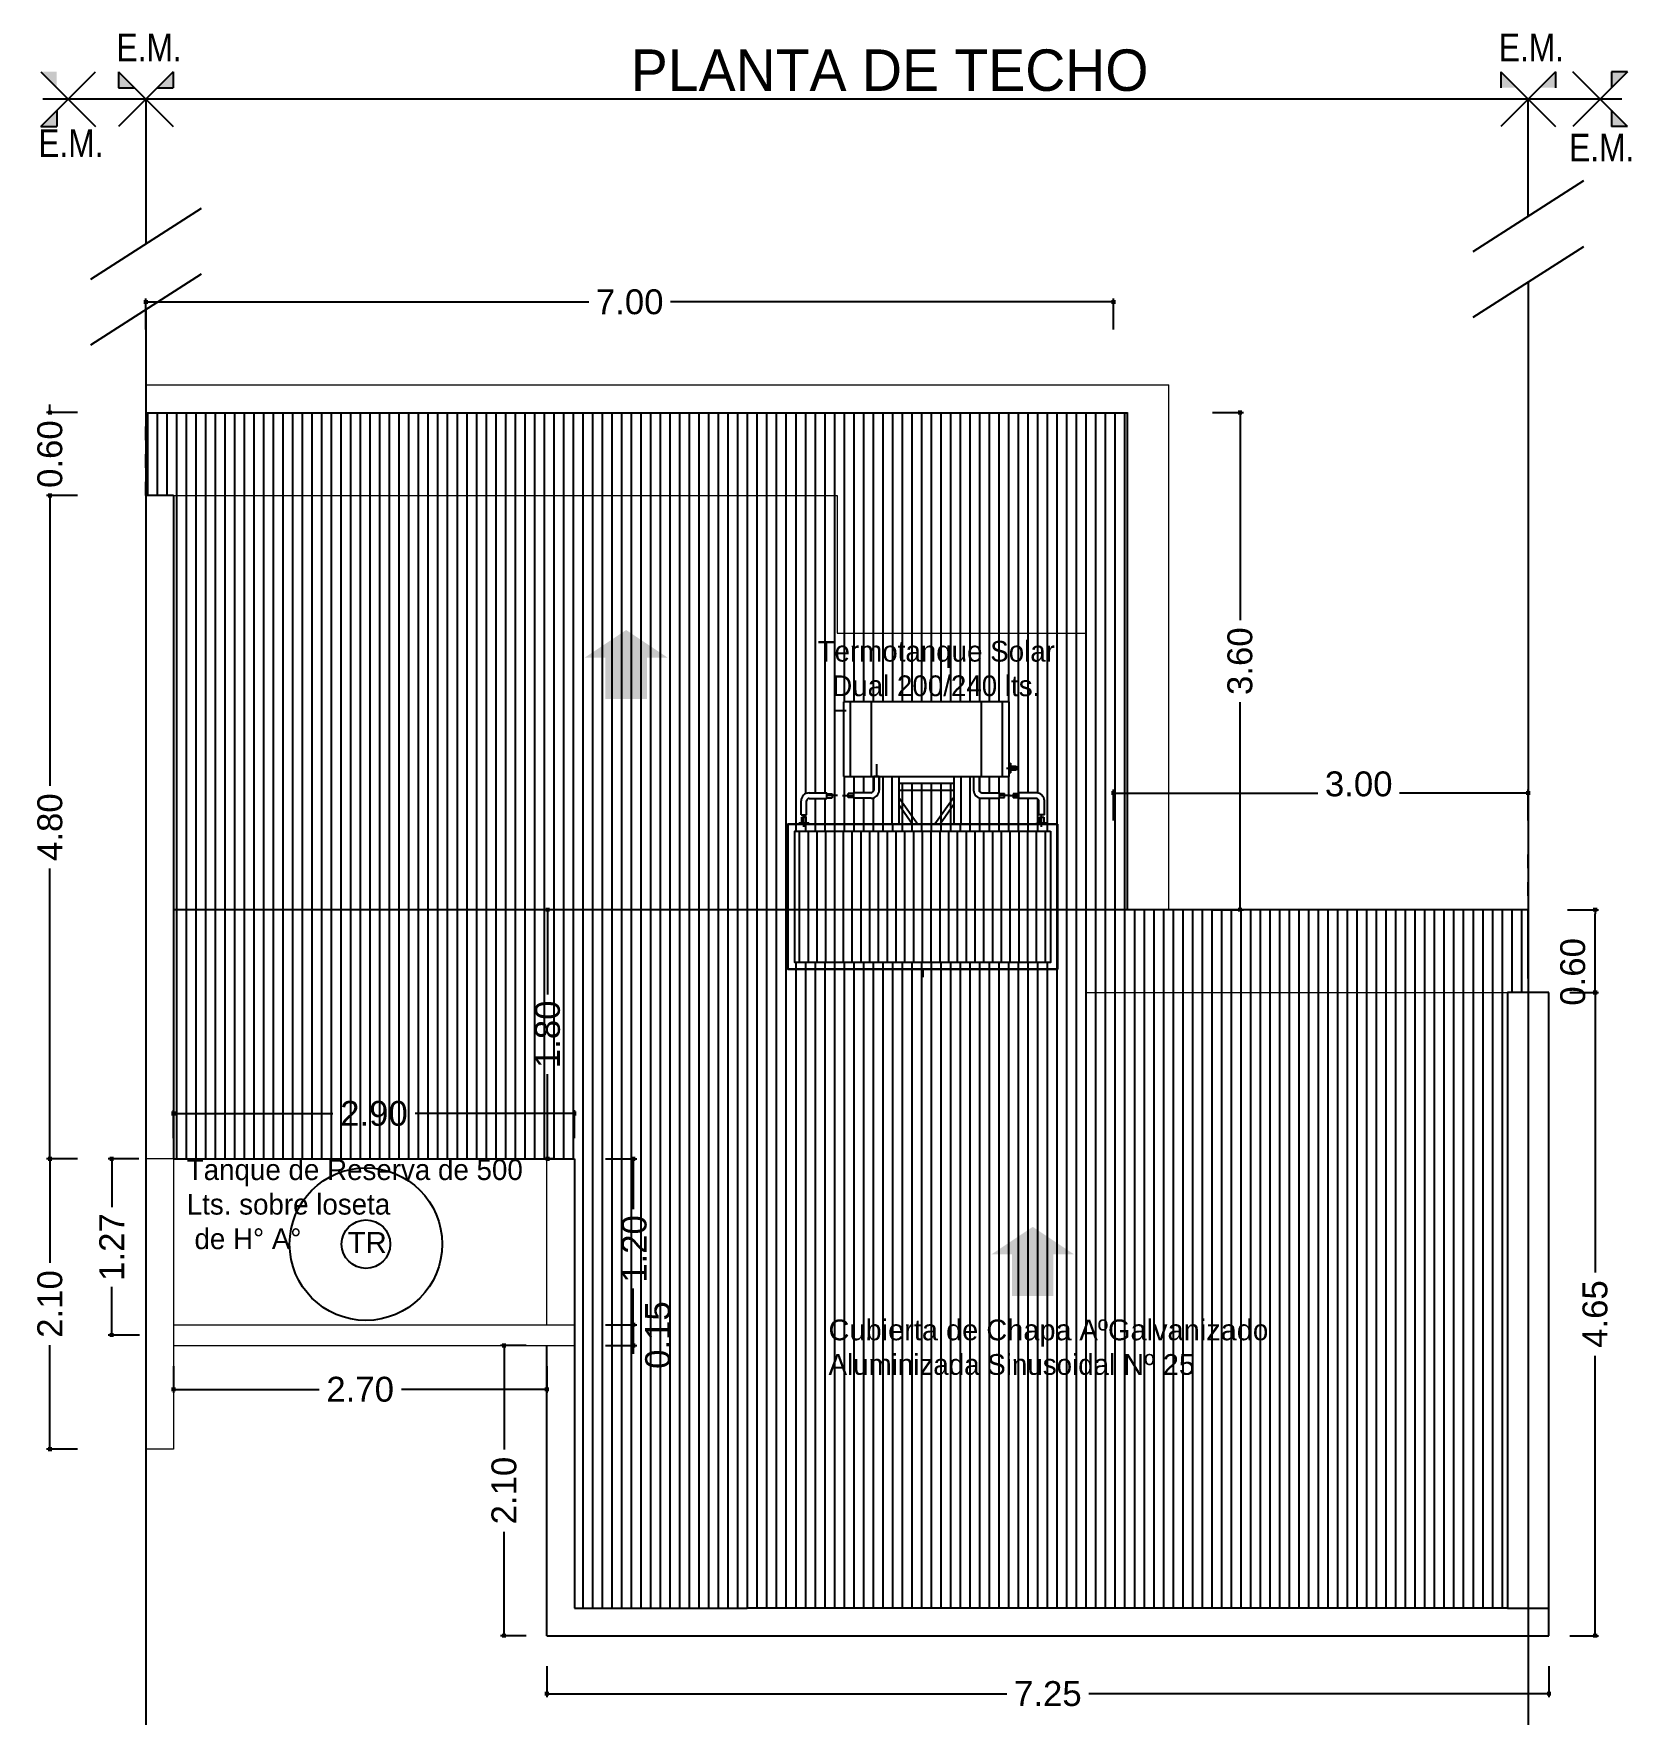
# Model space of a CAD drawing. Header units: millimetres. Extents: x 157 to 449, y 13 to 189.
# Drawn here: x 437.78 to 449.34, y 143.99 to 156.15 of the extents above; entities that cross this region are included whole.
import ezdxf

# ---------------------------------------------------------------- set-up
doc = ezdxf.new("R2010")
doc.units = ezdxf.units.MM
doc.header["$LTSCALE"] = 0.1
doc.header["$MEASUREMENT"] = 0
doc.header["$PDMODE"] = 3
doc.header["$PDSIZE"] = 0.1
for name, pattern in [('ACAD_ISO02W100', [15, 12, -3]), ('ACAD_ISO04W100', [30, 24, -3, 0, -3]), ('HIDDEN', [0.375, 0.25, -0.125])]:
    doc.linetypes.add(name, pattern=pattern)
doc.layers.get('DEFPOINTS').update_dxf_attribs({"color": 1})
for name, color, linetype in [('00-PROYECCION', 2, 'HIDDEN'), ('01', 1, 'Continuous'), ('11.Ejes', 1, 'ACAD_ISO04W100'), ('ACCESORIO', 1, 'Continuous'), ('Cotas', 1, 'Continuous'), ('Cubierta', 7, 'Continuous'), ('MURO', 3, 'Continuous'), ('Muros', 7, 'Continuous'), ('POLILINEA SUP', 150, 'Continuous'), ('Textos', 2, 'Continuous')]:
    doc.layers.add(name, color=color, linetype=linetype)
doc.layers.add('17.Sombras', color=8, linetype='Continuous', lineweight=5)
doc.layers.add('MURO ALTO', color=6, linetype='Continuous', lineweight=20)
doc.styles.add('ARIAL', font='arial.ttf', dxfattribs={"height": 0.18})
doc.styles.add('Diego', font='arial.ttf')
doc.dimstyles.new('MARQ 100', dxfattribs={"dimscale": 0.1, "dimtxt": 1.75, "dimasz": 0.3, "dimexe": 0.25, "dimexo": 1.5, "dimtad": 0, "dimzin": 1, "dimdsep": 46, "dimtxsty": 'ARIAL', "dimblk": 'BOXFILLED', "dimcen": 2.5, "dimclrd": 8, "dimclre": 8, "dimclrt": 4, "dimazin": 0, "dimtfac": 1, "dimtmove": 2, "dimatfit": 3, "dimldrblk": 'DOTSMALL', "dimfxl": 2, "dimfxlon": 1, "dimlwd": -1, "dimarcsym": 0})
pattern_1 = [(90, (-3642.816004, -1570.394676), (-0.07, 4e-18), [])]

# ---------------------------------------------------------------- blocks, each defined once
blk = doc.blocks.new('_BoxFilled')
at = {"color": 0, "linetype": 'ByBlock', "lineweight": -2}
blk.add_line((-0.5, 0), (-1, 0), dxfattribs=at)
at = {"color": 0, "linetype": 'ByBlock'}
blk.add_solid([(-0.5, 0.5), (0.5, 0.5), (-0.5, -0.5), (0.5, -0.5)], dxfattribs=at)
blk = doc.blocks.new('*D365')
at = {"layer": 'Cotas', "color": 8, "lineweight": -2, "transparency": 16777216}
for p, q in [((438.791, 148.162), (438.791, 148.365)), ((441.691, 148.162), (441.691, 148.365))]:
    blk.add_line(p, q, dxfattribs=at)
at = {"layer": 'Cotas', "color": 8, "transparency": 16777216}
for p, q in [((438.821, 148.34), (439.944, 148.34)), ((441.661, 148.34), (440.539, 148.34))]:
    blk.add_line(p, q, dxfattribs=at)
at = {"layer": 'DEFPOINTS', "color": 0, "transparency": 16777216}
for p in [(441.691, 148.34), (438.791, 148.012), (441.691, 148.012)]:
    blk.add_point(p, dxfattribs=at)
at = {"layer": 'Cotas', "color": 8, "transparency": 16777216, "xscale": 0.03, "yscale": 0.03, "zscale": 0.03, "rotation": 180}
blk.add_blockref('_BoxFilled', (438.791, 148.34), dxfattribs=at)
at = {"layer": 'Cotas', "color": 8, "transparency": 16777216, "xscale": 0.03, "yscale": 0.03, "zscale": 0.03}
blk.add_blockref('_BoxFilled', (441.691, 148.34), dxfattribs=at)
at = {"layer": 'Cotas', "color": 4, "transparency": 16777216, "insert": (440.241, 148.34), "char_height": 0.18, "attachment_point": 5, "style": 'ARIAL'}
blk.add_mtext('2.90', dxfattribs=at)
blk = doc.blocks.new('_DotSmall')
at = {"color": 0, "linetype": 'ByBlock', "const_width": 0.5}
blk.add_lwpolyline([(-0.0625, 0, 1), (0.0625, 0, 1)], format="xyb", close=True, dxfattribs=at)
blk = doc.blocks.new('*D366')
at = {"layer": 'Cotas', "color": 8, "lineweight": -2, "transparency": 16777216}
for p, q in [((438.097, 148.012), (437.872, 148.012)), ((438.097, 145.912), (437.872, 145.912))]:
    blk.add_line(p, q, dxfattribs=at)
at = {"layer": 'Cotas', "color": 8, "transparency": 16777216}
for p, q in [((437.897, 147.982), (437.897, 147.259)), ((437.897, 145.942), (437.897, 146.664))]:
    blk.add_line(p, q, dxfattribs=at)
at = {"layer": 'DEFPOINTS', "color": 0, "transparency": 16777216}
for p in [(438.791, 148.012), (437.897, 145.912), (438.591, 145.912)]:
    blk.add_point(p, dxfattribs=at)
at = {"layer": 'Cotas', "color": 8, "transparency": 16777216, "xscale": 0.03, "yscale": 0.03, "zscale": 0.03}
for p, rotation in [((437.897, 148.012), 90), ((437.897, 145.912), 270)]:
    blk.add_blockref('_BoxFilled', p, dxfattribs=dict(at, rotation=rotation))
at = {"layer": 'Cotas', "color": 4, "transparency": 16777216, "insert": (437.897, 146.962), "char_height": 0.18, "attachment_point": 5, "rotation": 90, "style": 'ARIAL'}
blk.add_mtext('2.10', dxfattribs=at)
blk = doc.blocks.new('*D367')
at = {"layer": 'Cotas', "color": 8, "lineweight": -2, "transparency": 16777216}
for p, q in [((441.491, 144.342), (441.491, 144.117)), ((448.741, 144.342), (448.741, 144.117))]:
    blk.add_line(p, q, dxfattribs=at)
at = {"layer": 'Cotas', "color": 8, "transparency": 16777216}
for p, q in [((441.521, 144.142), (444.82, 144.142)), ((448.711, 144.142), (445.412, 144.142))]:
    blk.add_line(p, q, dxfattribs=at)
at = {"layer": 'DEFPOINTS', "color": 0, "transparency": 16777216}
for p in [(441.491, 144.562), (448.741, 144.562), (448.741, 144.142)]:
    blk.add_point(p, dxfattribs=at)
at = {"layer": 'Cotas', "color": 8, "transparency": 16777216, "xscale": 0.03, "yscale": 0.03, "zscale": 0.03, "rotation": 180}
blk.add_blockref('_BoxFilled', (441.491, 144.142), dxfattribs=at)
at = {"layer": 'Cotas', "color": 8, "transparency": 16777216, "xscale": 0.03, "yscale": 0.03, "zscale": 0.03}
blk.add_blockref('_BoxFilled', (448.741, 144.142), dxfattribs=at)
at = {"layer": 'Cotas', "color": 4, "transparency": 16777216, "insert": (445.116, 144.142), "char_height": 0.18, "attachment_point": 5, "style": 'ARIAL'}
blk.add_mtext('7.25', dxfattribs=at)
blk = doc.blocks.new('*D368')
at = {"layer": 'Cotas', "color": 8, "lineweight": -2, "transparency": 16777216}
for p, q in [((448.891, 149.216), (449.1, 149.216)), ((448.891, 144.562), (449.1, 144.562))]:
    blk.add_line(p, q, dxfattribs=at)
at = {"layer": 'Cotas', "color": 8, "transparency": 16777216}
for p, q in [((449.075, 149.186), (449.075, 147.19)), ((449.075, 144.592), (449.075, 146.588))]:
    blk.add_line(p, q, dxfattribs=at)
at = {"layer": 'DEFPOINTS', "color": 0, "transparency": 16777216}
for p in [(448.741, 149.216), (449.075, 149.216), (448.741, 144.562)]:
    blk.add_point(p, dxfattribs=at)
at = {"layer": 'Cotas', "color": 8, "transparency": 16777216, "xscale": 0.03, "yscale": 0.03, "zscale": 0.03}
for p, rotation in [((449.075, 149.216), 90), ((449.075, 144.562), 270)]:
    blk.add_blockref('_BoxFilled', p, dxfattribs=dict(at, rotation=rotation))
at = {"layer": 'Cotas', "color": 4, "transparency": 16777216, "insert": (449.075, 146.889), "char_height": 0.18, "attachment_point": 5, "rotation": 90, "style": 'ARIAL'}
blk.add_mtext('4.65', dxfattribs=at)
blk = doc.blocks.new('*D369')
at = {"layer": 'Cotas', "color": 8, "lineweight": -2, "transparency": 16777216}
for p, q in [((448.875, 149.815), (449.1, 149.815)), ((448.891, 149.216), (449.1, 149.216))]:
    blk.add_line(p, q, dxfattribs=at)
at = {"layer": 'Cotas', "color": 8, "transparency": 16777216}
blk.add_line((449.075, 149.246), (449.075, 149.785), dxfattribs=at)
at = {"layer": 'DEFPOINTS', "color": 0, "transparency": 16777216}
for p in [(448.591, 149.815), (449.075, 149.815), (448.741, 149.216)]:
    blk.add_point(p, dxfattribs=at)
at = {"layer": 'Cotas', "color": 8, "transparency": 16777216, "xscale": 0.03, "yscale": 0.03, "zscale": 0.03}
for p, rotation in [((449.075, 149.815), 90), ((449.075, 149.216), 270)]:
    blk.add_blockref('_BoxFilled', p, dxfattribs=dict(at, rotation=rotation))
at = {"layer": 'Cotas', "color": 4, "transparency": 16777216, "insert": (448.914, 149.365), "char_height": 0.18, "attachment_point": 5, "rotation": 90, "style": 'ARIAL'}
blk.add_mtext('0.60', dxfattribs=at)
blk = doc.blocks.new('*D370')
at = {"layer": 'Cotas', "color": 8, "lineweight": -2, "transparency": 16777216}
for p, q in [((438.097, 152.812), (437.872, 152.812)), ((438.097, 148.012), (437.872, 148.012))]:
    blk.add_line(p, q, dxfattribs=at)
at = {"layer": 'Cotas', "color": 8, "transparency": 16777216}
for p, q in [((437.897, 152.782), (437.897, 150.711)), ((437.897, 148.042), (437.897, 150.112))]:
    blk.add_line(p, q, dxfattribs=at)
at = {"layer": 'DEFPOINTS', "color": 0, "transparency": 16777216}
for p in [(438.591, 152.812), (437.897, 148.012), (438.791, 148.012)]:
    blk.add_point(p, dxfattribs=at)
at = {"layer": 'Cotas', "color": 8, "transparency": 16777216, "xscale": 0.03, "yscale": 0.03, "zscale": 0.03}
for p, rotation in [((437.897, 152.812), 90), ((437.897, 148.012), 270)]:
    blk.add_blockref('_BoxFilled', p, dxfattribs=dict(at, rotation=rotation))
at = {"layer": 'Cotas', "color": 4, "transparency": 16777216, "insert": (437.897, 150.412), "char_height": 0.18, "attachment_point": 5, "rotation": 90, "style": 'ARIAL'}
blk.add_mtext('4.80', dxfattribs=at)
blk = doc.blocks.new('*D371')
at = {"layer": 'Cotas', "color": 8, "transparency": 16777216}
for p, q in [((437.897, 153.441), (437.897, 153.471)), ((437.897, 153.411), (437.897, 153.407)), ((437.897, 152.812), (437.897, 152.815)), ((437.897, 152.782), (437.897, 152.752))]:
    blk.add_line(p, q, dxfattribs=at)
at = {"layer": 'Cotas', "color": 8, "lineweight": -2, "transparency": 16777216}
for p, q in [((438.097, 153.411), (437.872, 153.411)), ((438.097, 152.812), (437.872, 152.812))]:
    blk.add_line(p, q, dxfattribs=at)
at = {"layer": 'DEFPOINTS', "color": 0, "transparency": 16777216}
for p in [(437.897, 153.411), (438.591, 153.411), (438.591, 152.812)]:
    blk.add_point(p, dxfattribs=at)
at = {"layer": 'Cotas', "color": 8, "transparency": 16777216, "xscale": 0.03, "yscale": 0.03, "zscale": 0.03}
for p, rotation in [((437.897, 153.411), 270), ((437.897, 152.812), 90)]:
    blk.add_blockref('_BoxFilled', p, dxfattribs=dict(at, rotation=rotation))
at = {"layer": 'Cotas', "color": 4, "transparency": 16777216, "insert": (437.897, 153.111), "char_height": 0.18, "attachment_point": 5, "rotation": 90, "style": 'ARIAL'}
blk.add_mtext('0.60', dxfattribs=at)
blk = doc.blocks.new('*D372')
at = {"layer": 'Cotas', "color": 8, "lineweight": -2, "transparency": 16777216}
for p, q in [((438.591, 154.012), (438.591, 154.237)), ((445.591, 154.012), (445.591, 154.237))]:
    blk.add_line(p, q, dxfattribs=at)
at = {"layer": 'Cotas', "color": 8, "transparency": 16777216}
for p, q in [((438.621, 154.212), (441.796, 154.212)), ((445.561, 154.212), (442.386, 154.212))]:
    blk.add_line(p, q, dxfattribs=at)
at = {"layer": 'DEFPOINTS', "color": 0, "transparency": 16777216}
for p in [(445.591, 154.212), (438.591, 153.411), (445.591, 153.412)]:
    blk.add_point(p, dxfattribs=at)
at = {"layer": 'Cotas', "color": 8, "transparency": 16777216, "xscale": 0.03, "yscale": 0.03, "zscale": 0.03, "rotation": 180}
blk.add_blockref('_BoxFilled', (438.591, 154.212), dxfattribs=at)
at = {"layer": 'Cotas', "color": 8, "transparency": 16777216, "xscale": 0.03, "yscale": 0.03, "zscale": 0.03}
blk.add_blockref('_BoxFilled', (445.591, 154.212), dxfattribs=at)
at = {"layer": 'Cotas', "color": 4, "transparency": 16777216, "insert": (442.091, 154.212), "char_height": 0.18, "attachment_point": 5, "style": 'ARIAL'}
blk.add_mtext('7.00', dxfattribs=at)
blk = doc.blocks.new('*D373')
at = {"layer": 'Cotas', "color": 8, "lineweight": -2, "transparency": 16777216}
for p, q in [((445.591, 150.459), (445.591, 150.684)), ((448.591, 150.459), (448.591, 150.684))]:
    blk.add_line(p, q, dxfattribs=at)
at = {"layer": 'Cotas', "color": 8, "transparency": 16777216}
for p, q in [((445.621, 150.659), (447.069, 150.659)), ((448.561, 150.659), (447.661, 150.659))]:
    blk.add_line(p, q, dxfattribs=at)
at = {"layer": 'DEFPOINTS', "color": 0, "transparency": 16777216}
for p in [(448.591, 150.659), (445.591, 149.815), (448.591, 149.767)]:
    blk.add_point(p, dxfattribs=at)
at = {"layer": 'Cotas', "color": 8, "transparency": 16777216, "xscale": 0.03, "yscale": 0.03, "zscale": 0.03, "rotation": 180}
blk.add_blockref('_BoxFilled', (445.591, 150.659), dxfattribs=at)
at = {"layer": 'Cotas', "color": 8, "transparency": 16777216, "xscale": 0.03, "yscale": 0.03, "zscale": 0.03}
blk.add_blockref('_BoxFilled', (448.591, 150.659), dxfattribs=at)
at = {"layer": 'Cotas', "color": 4, "transparency": 16777216, "insert": (447.365, 150.724), "char_height": 0.18, "attachment_point": 5, "style": 'ARIAL'}
blk.add_mtext('3.00', dxfattribs=at)
blk = doc.blocks.new('*D374')
at = {"layer": 'Cotas', "color": 8, "lineweight": -2, "transparency": 16777216}
for p, q in [((446.306, 153.412), (446.531, 153.412)), ((446.306, 149.815), (446.531, 149.815))]:
    blk.add_line(p, q, dxfattribs=at)
at = {"layer": 'Cotas', "color": 8, "transparency": 16777216}
for p, q in [((446.506, 153.382), (446.506, 151.909)), ((446.506, 149.845), (446.506, 151.317))]:
    blk.add_line(p, q, dxfattribs=at)
at = {"layer": 'DEFPOINTS', "color": 0, "transparency": 16777216}
for p in [(445.491, 153.412), (445.691, 149.815), (446.506, 149.815)]:
    blk.add_point(p, dxfattribs=at)
at = {"layer": 'Cotas', "color": 8, "transparency": 16777216, "xscale": 0.03, "yscale": 0.03, "zscale": 0.03}
for p, rotation in [((446.506, 153.412), 90), ((446.506, 149.815), 270)]:
    blk.add_blockref('_BoxFilled', p, dxfattribs=dict(at, rotation=rotation))
at = {"layer": 'Cotas', "color": 4, "transparency": 16777216, "insert": (446.506, 151.613), "char_height": 0.18, "attachment_point": 5, "rotation": 90, "style": 'ARIAL'}
blk.add_mtext('3.60', dxfattribs=at)
blk = doc.blocks.new('*D360')
at = {"layer": 'Cotas', "color": 8, "lineweight": -2, "transparency": 16777216}
for p, q in [((441.917, 148.012), (442.142, 148.012)), ((441.917, 146.812), (442.142, 146.812))]:
    blk.add_line(p, q, dxfattribs=at)
at = {"layer": 'Cotas', "color": 8, "transparency": 16777216}
for p, q in [((442.117, 147.982), (442.117, 147.648)), ((442.117, 146.842), (442.117, 147.073))]:
    blk.add_line(p, q, dxfattribs=at)
at = {"layer": 'DEFPOINTS', "color": 0, "transparency": 16777216}
for p in [(441.471, 148.012), (441.471, 146.812), (442.117, 146.812)]:
    blk.add_point(p, dxfattribs=at)
at = {"layer": 'Cotas', "color": 8, "transparency": 16777216, "xscale": 0.03, "yscale": 0.03, "zscale": 0.03}
for p, rotation in [((442.117, 148.012), 90), ((442.117, 146.812), 270)]:
    blk.add_blockref('_BoxFilled', p, dxfattribs=dict(at, rotation=rotation))
at = {"layer": 'Cotas', "color": 4, "transparency": 16777216, "insert": (442.124, 147.36), "char_height": 0.18, "attachment_point": 5, "rotation": 90, "style": 'ARIAL'}
blk.add_mtext('1.20', dxfattribs=at)
blk = doc.blocks.new('*D375')
at = {"layer": 'Cotas', "color": 8, "lineweight": -2, "transparency": 16777216}
for p, q in [((441.341, 146.662), (441.157, 146.662)), ((441.341, 144.562), (441.157, 144.562))]:
    blk.add_line(p, q, dxfattribs=at)
at = {"layer": 'Cotas', "color": 8, "transparency": 16777216}
for p, q in [((441.182, 146.632), (441.182, 145.909)), ((441.182, 144.592), (441.182, 145.314))]:
    blk.add_line(p, q, dxfattribs=at)
at = {"layer": 'DEFPOINTS', "color": 0, "transparency": 16777216}
for p in [(441.491, 146.662), (441.182, 144.562), (441.491, 144.562)]:
    blk.add_point(p, dxfattribs=at)
at = {"layer": 'Cotas', "color": 8, "transparency": 16777216, "xscale": 0.03, "yscale": 0.03, "zscale": 0.03}
for p, rotation in [((441.182, 146.662), 90), ((441.182, 144.562), 270)]:
    blk.add_blockref('_BoxFilled', p, dxfattribs=dict(at, rotation=rotation))
at = {"layer": 'Cotas', "color": 4, "transparency": 16777216, "insert": (441.182, 145.612), "char_height": 0.18, "attachment_point": 5, "rotation": 90, "style": 'ARIAL'}
blk.add_mtext('2.10', dxfattribs=at)
blk = doc.blocks.new('*D376')
at = {"layer": 'Cotas', "color": 8, "lineweight": -2, "transparency": 16777216}
for p, q in [((438.791, 146.512), (438.791, 146.319)), ((441.491, 146.512), (441.491, 146.319))]:
    blk.add_line(p, q, dxfattribs=at)
at = {"layer": 'Cotas', "color": 8, "transparency": 16777216}
for p, q in [((438.821, 146.344), (439.844, 146.344)), ((441.461, 146.344), (440.439, 146.344))]:
    blk.add_line(p, q, dxfattribs=at)
at = {"layer": 'DEFPOINTS', "color": 0, "transparency": 16777216}
for p in [(438.791, 146.662), (441.491, 146.662), (441.491, 146.344)]:
    blk.add_point(p, dxfattribs=at)
at = {"layer": 'Cotas', "color": 8, "transparency": 16777216, "xscale": 0.03, "yscale": 0.03, "zscale": 0.03, "rotation": 180}
blk.add_blockref('_BoxFilled', (438.791, 146.344), dxfattribs=at)
at = {"layer": 'Cotas', "color": 8, "transparency": 16777216, "xscale": 0.03, "yscale": 0.03, "zscale": 0.03}
blk.add_blockref('_BoxFilled', (441.491, 146.344), dxfattribs=at)
at = {"layer": 'Cotas', "color": 4, "transparency": 16777216, "insert": (440.141, 146.344), "char_height": 0.18, "attachment_point": 5, "style": 'ARIAL'}
blk.add_mtext('2.70', dxfattribs=at)
blk = doc.blocks.new('UNION')
at = {"layer": 'ACCESORIO'}
for p, q in [((4193.817, 1802.642), (4193.817, 1802.652)), ((4193.817, 1802.652), (4193.837, 1802.652)), ((4193.837, 1802.652), (4193.837, 1802.692)), ((4193.837, 1802.692), (4193.867, 1802.692)), ((4193.837, 1802.652), (4193.887, 1802.652)), ((4193.867, 1802.692), (4193.867, 1802.652)), ((4193.887, 1802.642), (4193.887, 1802.652))]:
    blk.add_line(p, q, dxfattribs=at)
blk = doc.blocks.new('termotanque solar')
at = {"layer": 'ACCESORIO'}
h = blk.add_hatch(dxfattribs=at)
h.set_pattern_fill('ANSI31', color=2, scale=0.02, angle=45)
h.set_pattern_definition([(90, (-1802.10338, 4189.03728), (-0.0635, 2e-17), [])])
h.paths.add_polyline_path([(-0.925, 1), (-0.925, 0.05), (0.925, 0.05), (0.925, 1)])
at = {"layer": 'ACCESORIO', "color": 2}
for p, q in [((-0.555, 1.871), (-0.634, 1.871)), ((0.626, 1.936), (-0.574, 1.936)), ((-0.574, 1.936), (-0.574, 1.396)), ((-0.524, 1.936), (-0.524, 1.396)), ((-0.374, 1.936), (-0.374, 1.396)), ((0.426, 1.396), (0.426, 1.936)), ((0.576, 1.396), (0.576, 1.936)), ((0.626, 1.396), (0.626, 1.936)), ((-0.335, 1.484), (-0.335, 1.404)), ((-0.574, 1.396), (0.626, 1.396)), ((-0.355, 1.296), (-0.355, 1.396)), ((-0.355, 1.396), (-0.355, 1.296)), ((-0.315, 1.396), (-0.355, 1.396)), ((-0.315, 1.296), (-0.315, 1.396)), ((-0.315, 1.396), (-0.315, 1.296)), ((-0.224, 1.396), (-0.224, 1.05)), ((-0.174, 1.396), (-0.174, 1.05)), ((-0.174, 1.396), (-0.174, 1.346)), ((-0.174, 1.346), (0.226, 1.346)), ((0.226, 1.396), (0.226, 1.05)), ((0.276, 1.396), (0.276, 1.05)), ((0.367, 1.396), (0.367, 1.296)), ((0.367, 1.396), (0.407, 1.396)), ((0.407, 1.396), (0.407, 1.296)), ((0.607, 1.456), (0.686, 1.456)), ((-0.88, 1.119), (-0.88, 1.219)), ((-0.84, 1.119), (-0.84, 1.219)), ((-0.823, 1.277), (-0.695, 1.277)), ((-0.821, 1.237), (-0.745, 1.237)), ((-0.745, 1.237), (-0.695, 1.237)), ((-0.695, 1.237), (-0.695, 1.277)), ((-0.695, 1.271), (-0.655, 1.271)), ((-0.616, 1.257), (-0.695, 1.257)), ((-0.695, 1.241), (-0.655, 1.241)), ((-0.655, 1.271), (-0.655, 1.241)), ((-0.58, 1.258), (-0.5, 1.258)), ((-0.54, 1.243), (-0.54, 1.273)), ((-0.5, 1.273), (-0.54, 1.273)), ((-0.5, 1.243), (-0.54, 1.243)), ((-0.45, 1.278), (-0.5, 1.278)), ((-0.5, 1.278), (-0.5, 1.238)), ((-0.372, 1.238), (-0.5, 1.238)), ((-0.374, 1.278), (-0.45, 1.278)), ((-0.174, 1.296), (0.226, 1.296)), ((-0.174, 1.244), (-0.036, 1.05)), ((0.226, 1.244), (0.088, 1.05)), ((0.424, 1.238), (0.552, 1.238)), ((0.426, 1.278), (0.502, 1.278)), ((0.502, 1.278), (0.552, 1.278)), ((0.552, 1.278), (0.552, 1.238)), ((0.552, 1.273), (0.592, 1.273)), ((0.552, 1.243), (0.592, 1.243)), ((0.592, 1.243), (0.592, 1.273)), ((0.616, 1.257), (0.695, 1.257)), ((0.655, 1.271), (0.655, 1.241)), ((0.695, 1.271), (0.655, 1.271)), ((0.695, 1.241), (0.655, 1.241)), ((0.823, 1.277), (0.695, 1.277)), ((0.695, 1.237), (0.695, 1.277)), ((0.745, 1.237), (0.695, 1.237)), ((0.821, 1.237), (0.745, 1.237)), ((0.84, 1.119), (0.84, 1.219)), ((0.88, 1.119), (0.88, 1.219)), ((-0.88, 1.119), (-0.84, 1.119)), ((-0.86, 1.031), (-0.86, 1.11)), ((-0.174, 1.192), (-0.073, 1.05)), ((0.226, 1.192), (0.125, 1.05)), ((0.88, 1.119), (0.84, 1.119)), ((0.86, 1.031), (0.86, 1.11)), ((0.975, 1.05), (-0.975, 1.05)), ((0.975, 1.05), (0.895, 1.05)), ((0.975, 0), (0.975, 1.05)), ((-0.975, 0), (0.975, 0))]:
    blk.add_line(p, q, dxfattribs=at)
at = {"layer": 'ACCESORIO', "linetype": 'HIDDEN'}
blk.add_line((0.632, 1.258), (0.552, 1.258), dxfattribs=at)
at = {"layer": 'ACCESORIO'}
for p, q in [((0.845, 1.06), (0.845, 1.1)), ((0.845, 1.1), (0.875, 1.1)), ((0.875, 1.1), (0.875, 1.06)), ((-0.975, 1.05), (-0.975, 0)), ((-0.975, 1.05), (-0.875, 1.05)), ((-0.875, 1.05), (-0.895, 1.05)), ((0.825, 1.05), (0.825, 1.06)), ((0.825, 1.06), (0.845, 1.06)), ((0.845, 1.06), (0.895, 1.06)), ((0.895, 1.05), (0.895, 1.06))]:
    blk.add_line(p, q, dxfattribs=at)
at = {"layer": 'ACCESORIO', "linetype": 'ACAD_ISO02W100'}
blk.add_line((0, 0), (0, -0.056), dxfattribs=at)
at = {"layer": 'ACCESORIO', "color": 2}
for points in [[(-0.84, 1.219), (-0.84, 1.219)], [(-0.355, 1.296), (-0.355, 1.296)], [(0.407, 1.296), (0.407, 1.296)], [(0.84, 1.219), (0.84, 1.219)]]:
    blk.add_lwpolyline(points, dxfattribs=at)
for points in [[(0.975, 1.05), (0.975, 0), (-0.975, 0), (-0.975, 1.05)], [(0.925, 1), (0.925, 0.05), (-0.925, 0.05), (-0.925, 1)]]:
    blk.add_lwpolyline(points, close=True, dxfattribs=at)
for centre, radius, start, end in [((-0.82, 1.217), 0.0601, 92.6693, 178.1143), ((-0.82, 1.217), 0.0201, 91.7953, 174.1991), ((-0.375, 1.298), 0.0201, 271.7953, 354.1991), ((-0.375, 1.298), 0.0601, 272.6693, 358.1143), ((0.427, 1.298), 0.0601, 181.8857, 267.3307), ((0.427, 1.298), 0.0201, 185.8009, 268.2047), ((0.82, 1.217), 0.0201, 5.8009, 88.2047), ((0.82, 1.217), 0.0601, 1.8857, 87.3307)]:
    blk.add_arc(centre, radius, start, end, dxfattribs=at)
at = {"layer": 'ACCESORIO', "color": 2, "rotation": 270}
blk.add_blockref('UNION', (-1802.016, 4195.308), dxfattribs=at)
at = {"layer": 'ACCESORIO', "color": 2}
blk.add_blockref('UNION', (-4194.712, -1801.592), dxfattribs=at)
blk = doc.blocks.new('*D377')
at = {"layer": 'Cotas', "color": 8, "lineweight": -2, "transparency": 16777216}
for p, q in [((441.917, 146.812), (442.142, 146.812)), ((441.917, 146.662), (442.142, 146.662))]:
    blk.add_line(p, q, dxfattribs=at)
at = {"layer": 'Cotas', "color": 8, "transparency": 16777216}
for p, q in [((442.117, 146.842), (442.117, 146.872)), ((442.117, 146.812), (442.117, 146.662)), ((442.117, 146.632), (442.117, 146.602))]:
    blk.add_line(p, q, dxfattribs=at)
at = {"layer": 'DEFPOINTS', "color": 0, "transparency": 16777216}
for p in [(441.691, 146.812), (441.691, 146.662), (442.117, 146.662)]:
    blk.add_point(p, dxfattribs=at)
at = {"layer": 'Cotas', "color": 8, "transparency": 16777216, "xscale": 0.03, "yscale": 0.03, "zscale": 0.03}
for p, rotation in [((442.117, 146.812), 270), ((442.117, 146.662), 90)]:
    blk.add_blockref('_BoxFilled', p, dxfattribs=dict(at, rotation=rotation))
at = {"layer": 'Cotas', "color": 4, "transparency": 16777216, "insert": (442.294, 146.737), "char_height": 0.18, "attachment_point": 5, "rotation": 90, "style": 'ARIAL'}
blk.add_mtext('0.15', dxfattribs=at)
blk = doc.blocks.new('*D378')
at = {"layer": 'DEFPOINTS', "color": 0, "transparency": 16777216}
for p in [(441.497, 149.815), (441.691, 149.815), (441.691, 148.012)]:
    blk.add_point(p, dxfattribs=at)
at = {"layer": 'POLILINEA SUP', "color": 8, "lineweight": -2, "transparency": 16777216}
for p, q in [((441.541, 149.815), (441.472, 149.815)), ((441.541, 148.012), (441.472, 148.012))]:
    blk.add_line(p, q, dxfattribs=at)
at = {"layer": 'POLILINEA SUP', "color": 8, "transparency": 16777216}
for p, q in [((441.497, 149.785), (441.497, 149.201)), ((441.497, 148.042), (441.497, 148.626))]:
    blk.add_line(p, q, dxfattribs=at)
at = {"layer": 'POLILINEA SUP', "color": 8, "transparency": 16777216, "xscale": 0.03, "yscale": 0.03, "zscale": 0.03}
for p, rotation in [((441.497, 149.815), 90), ((441.497, 148.012), 270)]:
    blk.add_blockref('_BoxFilled', p, dxfattribs=dict(at, rotation=rotation))
at = {"layer": 'POLILINEA SUP', "color": 4, "transparency": 16777216, "insert": (441.497, 148.913), "char_height": 0.18, "attachment_point": 5, "rotation": 90, "style": 'ARIAL'}
blk.add_mtext('1.80', dxfattribs=at)
blk = doc.blocks.new('*D379')
at = {"layer": 'DEFPOINTS', "color": 0, "transparency": 16777216}
for p in [(438.691, 148.012), (438.344, 146.737), (438.791, 146.737)]:
    blk.add_point(p, dxfattribs=at)
at = {"layer": 'POLILINEA SUP', "color": 8, "lineweight": -2, "transparency": 16777216}
for p, q in [((438.541, 148.012), (438.319, 148.012)), ((438.544, 146.737), (438.319, 146.737))]:
    blk.add_line(p, q, dxfattribs=at)
at = {"layer": 'POLILINEA SUP', "color": 8, "transparency": 16777216}
for p, q in [((438.344, 147.982), (438.344, 147.662)), ((438.344, 146.767), (438.344, 147.086))]:
    blk.add_line(p, q, dxfattribs=at)
at = {"layer": 'POLILINEA SUP', "color": 8, "transparency": 16777216, "xscale": 0.03, "yscale": 0.03, "zscale": 0.03}
for p, rotation in [((438.344, 148.012), 90), ((438.344, 146.737), 270)]:
    blk.add_blockref('_BoxFilled', p, dxfattribs=dict(at, rotation=rotation))
at = {"layer": 'POLILINEA SUP', "color": 4, "transparency": 16777216, "insert": (438.344, 147.374), "char_height": 0.18, "attachment_point": 5, "rotation": 90, "style": 'ARIAL'}
blk.add_mtext('1.27', dxfattribs=at)

msp = doc.modelspace()

# ---------------------------------------------------------------- hatches: boundary and pattern name
at = {"layer": '11.Ejes'}
h = msp.add_hatch(color=256, dxfattribs=at)
h.dxf.hatch_style = 1
h.paths.add_polyline_path([(437.946, 155.8781), (437.8297, 155.8781), (437.946, 155.7617)])
h.paths.add_polyline_path([(437.946, 155.4821), (437.946, 155.5985), (437.8297, 155.4821)])
h = msp.add_hatch(color=256, dxfattribs=at)
h.dxf.hatch_style = 1
h.paths.add_polyline_path([(438.5097, 155.7617), (438.3933, 155.8781), (438.3933, 155.7617)])
h.paths.add_polyline_path([(438.7893, 155.8781), (438.6729, 155.7617), (438.7893, 155.7617)])
h = msp.add_hatch(color=256, dxfattribs=at)
h.dxf.hatch_style = 1
h.paths.add_polyline_path([(448.5097, 155.7617), (448.3933, 155.8781), (448.3933, 155.7617)])
h.paths.add_polyline_path([(448.7893, 155.8781), (448.6729, 155.7617), (448.7893, 155.7617)])
h = msp.add_hatch(color=256, dxfattribs=at)
h.dxf.hatch_style = 1
h.paths.add_polyline_path([(449.1933, 155.7617), (449.3097, 155.8781), (449.1933, 155.8781)])
h.paths.add_polyline_path([(449.3097, 155.4821), (449.1933, 155.5985), (449.1933, 155.4821)])
at = {"layer": 'Cubierta'}
h = msp.add_hatch(dxfattribs=at)
h.set_pattern_fill('_USER', color=1, scale=0.07, angle=90, style=0, pattern_type=0)
h.set_pattern_definition(pattern_1)
h.paths.add_polyline_path([(445.6912, 153.4105), (438.5913, 153.4105), (438.5913, 152.8115), (438.7912, 152.8115), (443.5913, 152.8115), (443.5913, 151.8147), (445.3913, 151.8147), (445.3913, 149.2164), (448.4412, 149.2164), (448.4412, 149.2164), (448.5912, 149.2164), (448.5912, 149.8148), (445.6912, 149.8148)])
h = msp.add_hatch(dxfattribs=at)
h.set_pattern_fill('_USER', color=1, scale=0.07, angle=90, style=0, pattern_type=0)
h.set_pattern_definition(pattern_1)
h.paths.add_polyline_path([(448.4412, 147.7116), (441.6912, 147.7116), (441.6912, 146.7115), (441.6912, 146.6616), (448.4412, 146.6616)])
h.paths.add_polyline_path([(448.4412, 146.6616), (441.6912, 146.6616), (441.6912, 144.7616), (442.9412, 144.7616), (448.4412, 144.7616)])
h.paths.add_polyline_path([(448.4412, 149.2164), (445.3913, 149.2164), (445.3913, 151.8147), (443.5913, 151.8147), (443.5913, 152.8115), (438.7912, 152.8115), (438.7912, 148.0116), (441.6912, 148.0116), (441.6912, 147.7116), (448.4412, 147.7116)])
h.paths.add_polyline_path([(443.2359, 149.3833), (443.2359, 150.4333), (443.3159, 150.4333), (443.3159, 150.4433), (443.3359, 150.4433), (443.3359, 150.4833), (443.3659, 150.4833), (443.3659, 150.4433), (443.3859, 150.4433), (443.3859, 150.4333), (443.9869, 150.4333), (443.9869, 150.7792), (443.8958, 150.7792), (443.8958, 150.6831, -0.4102136), (443.8385, 150.6211), (443.7106, 150.6211), (443.7106, 150.6268), (443.6706, 150.6268), (443.6706, 150.6568), (443.7106, 150.6568), (443.7106, 150.6611), (443.7606, 150.6611), (443.8364, 150.6611, 0.4348412), (443.8558, 150.6832), (443.8558, 150.7792), (443.6369, 150.7792), (443.6369, 151.3192), (444.8369, 151.3192), (444.8369, 150.8744), (444.8469, 150.8744), (444.8469, 150.8544), (444.8869, 150.8544), (444.8869, 150.8244), (444.8469, 150.8244), (444.8469, 150.8044), (444.8369, 150.8044), (444.8369, 150.7792), (444.618, 150.7792), (444.618, 150.6792, 0.3938825), (444.6386, 150.6611), (444.7132, 150.6611), (444.7632, 150.6611), (444.8032, 150.6568), (444.8032, 150.6411), (444.8426, 150.6411), (444.8659, 150.6407), (444.8659, 150.6543), (444.9059, 150.6543), (444.9059, 150.66), (445.0338, 150.66, -0.3911159), (445.0911, 150.6019), (445.0911, 150.5019), (445.0511, 150.5019), (445.0511, 150.6019, 0.3938825), (445.0305, 150.62), (444.9559, 150.62), (444.9059, 150.62), (444.8659, 150.6243), (444.8659, 150.64), (444.8265, 150.64), (444.8032, 150.6404), (444.8032, 150.6268), (444.7632, 150.6268), (444.7632, 150.6211), (444.6353, 150.6211, -0.3911159), (444.578, 150.6792), (444.578, 150.7792), (444.4869, 150.7792), (444.4869, 150.4333), (445.0359, 150.4333), (445.0359, 150.4433), (445.0559, 150.4433), (445.0559, 150.4833), (445.0859, 150.4833), (445.0859, 150.4433), (445.1059, 150.4433), (445.1059, 150.4333), (445.1859, 150.4333), (445.1859, 149.3833)], flags=16)
h.paths.add_polyline_path([(443.2359, 149.3833), (443.2359, 150.4333), (444.0369, 150.4333), (444.0369, 150.7292), (444.4369, 150.7292), (444.4369, 150.4333), (445.1859, 150.4333), (445.1859, 149.3833)], flags=16)
h.paths.add_polyline_path([(443.2859, 149.4333), (443.2859, 150.3833), (445.1359, 150.3833), (445.1359, 149.4333)], flags=0)
h.paths.add_polyline_path([(443.3308, 150.5019), (443.3308, 150.598, -0.4102136), (443.388, 150.66), (443.5159, 150.66), (443.5159, 150.6543), (443.5559, 150.6543), (443.5559, 150.6243), (443.5159, 150.6243), (443.5159, 150.62), (443.4659, 150.62), (443.3901, 150.62, 0.4348412), (443.3708, 150.5979), (443.3708, 150.5019)], flags=0)
h.paths.add_polyline_path([(443.4814, 146.3624), (446.7549, 146.3624), (446.7549, 146.924), (443.4814, 146.924)], flags=9)
h.paths.add_polyline_path([(443.3704, 151.2728), (445.2421, 151.2728), (445.2421, 151.8345), (443.3704, 151.8345)], flags=24)
at = {"layer": 'Cubierta', "ltscale": 0.01}
for points in [[(442.215, 151.6384), (442.365, 151.6384), (442.065, 151.8384), (441.765, 151.6384), (441.915, 151.6384), (441.915, 151.3384), (442.215, 151.3384)], [(445.1568, 147.3202), (445.3068, 147.3202), (445.0068, 147.5202), (444.7068, 147.3202), (444.8568, 147.3202), (444.8568, 147.0202), (445.1568, 147.0202)]]:
    msp.add_hatch(color=2, dxfattribs=at).paths.add_polyline_path(points)

# ---------------------------------------------------------------- linework, layer by layer
msp.add_line((448.5912, 149.3158), (448.5912, 149.7674))
at = {"layer": '00-PROYECCION'}
for p, q in [((438.5913, 152.8115), (438.5913, 153.4105)), ((448.5912, 149.7148), (448.5912, 150.2648)), ((448.5912, 149.7674), (448.5912, 149.3158))]:
    msp.add_line(p, q, dxfattribs=at)
at = {"layer": '01'}
for p, q in [((438.5912, 153.4105), (445.6912, 153.4105)), ((445.6912, 149.8148), (445.6912, 153.4116)), ((448.5912, 149.8148), (445.6912, 149.8148))]:
    msp.add_line(p, q, dxfattribs=at)
at = {"layer": '11.Ejes'}
for p, q in [((437.8297, 155.4821), (438.2257, 155.8781)), ((437.8297, 155.4821), (438.2257, 155.8781)), ((437.8297, 155.8781), (438.2257, 155.4821)), ((438.7893, 155.8781), (438.3933, 155.4821)), ((438.7893, 155.8781), (438.3933, 155.4821)), ((438.3933, 155.8781), (438.7893, 155.4821)), ((438.3933, 155.8781), (438.3933, 155.7617)), ((438.7893, 155.8781), (438.7893, 155.7617)), ((448.7893, 155.8781), (448.3933, 155.4821)), ((448.7893, 155.8781), (448.3933, 155.4821)), ((448.3933, 155.8781), (448.7893, 155.4821)), ((448.3933, 155.8781), (448.3933, 155.7617)), ((448.7893, 155.8781), (448.7893, 155.7617)), ((449.3097, 155.4821), (448.9137, 155.8781)), ((449.3097, 155.4821), (448.9137, 155.8781)), ((449.3097, 155.8781), (448.9137, 155.4821)), ((449.1933, 155.8781), (449.1933, 155.7617)), ((449.3097, 155.8781), (449.1933, 155.8781)), ((438.3933, 155.7617), (438.5097, 155.7617)), ((438.6729, 155.7617), (438.7893, 155.7617)), ((437.946, 155.5985), (437.946, 155.4821)), ((449.1933, 155.5985), (449.1933, 155.4821)), ((437.8297, 155.4821), (437.946, 155.4821)), ((449.3097, 155.4821), (449.1933, 155.4821))]:
    msp.add_line(p, q, dxfattribs=at)
at = {"layer": '11.Ejes', "ltscale": 12}
for p, q in [((449.2689, 155.6801), (437.8454, 155.6801)), ((438.5913, 155.6801), (438.5913, 155.2748)), ((448.5913, 155.2748), (448.5913, 155.6801)), ((438.5913, 155.2748), (438.5912, 154.6316)), ((448.5912, 154.8307), (448.5913, 155.2748))]:
    msp.add_line(p, q, dxfattribs=at)
at = {"layer": '11.Ejes'}
for points in [[(448.9912, 155.0872), (448.1912, 154.5742)], [(438.9912, 154.8881), (438.1912, 154.375)], [(448.9912, 154.612), (448.1912, 154.099)], [(438.9912, 154.4129), (438.1912, 153.8998)]]:
    msp.add_lwpolyline(points, dxfattribs=at)
at = {"layer": '11.Ejes', "ltscale": 12}
for points in [[(448.5912, 154.3555), (448.5913, 140.8877)], [(438.5912, 154.1564), (438.5913, 140.8877)]]:
    msp.add_lwpolyline(points, dxfattribs=at)
at = {"layer": '17.Sombras', "color": 8, "true_color": 0x7d7d7d}
for p, q in [((438.5913, 153.6113), (445.9913, 153.6113)), ((445.9913, 149.8164), (445.9913, 153.6113)), ((448.5912, 149.8164), (445.9913, 149.8164))]:
    msp.add_line(p, q, dxfattribs=at)
at = {"layer": '17.Sombras', "linetype": 'ACAD_ISO02W100', "ltscale": 18}
msp.add_line((441.4912, 146.8115), (441.4912, 148.0116), dxfattribs=at)
msp.add_lwpolyline([(438.7912, 152.8115), (443.5913, 152.8115), (443.5913, 151.8147), (445.3913, 151.8147), (445.3913, 149.2164), (448.5913, 149.2164), (448.5913, 144.5615), (448.5913, 144.5615)], dxfattribs=at)
at = {"layer": 'MURO'}
for p, q in [((438.5913, 152.8116), (438.5912, 148.0116)), ((438.7912, 152.8116), (438.7912, 148.0116)), ((448.4412, 149.2164), (448.4412, 144.7616)), ((448.7412, 149.2164), (448.4412, 149.2164)), ((448.7412, 144.5616), (448.7412, 149.2164)), ((438.7912, 148.0116), (441.6912, 148.0116)), ((441.6912, 148.0116), (441.6912, 146.7115)), ((441.4912, 144.5616), (441.4912, 146.6615)), ((441.6912, 146.7337), (441.6912, 144.7616)), ((441.6912, 144.7616), (442.9412, 144.7616)), ((448.4412, 144.7616), (442.9412, 144.7616)), ((448.4412, 144.7616), (448.7412, 144.7616)), ((441.4912, 144.5616), (442.9412, 144.5616)), ((442.9412, 144.5616), (448.7412, 144.5616))]:
    msp.add_line(p, q, dxfattribs=at)
at = {"layer": 'MURO', "ltscale": 0.5}
msp.add_line((438.7912, 152.8115), (438.5913, 152.8115), dxfattribs=at)
at = {"layer": 'MURO ALTO'}
for p, q in [((438.5912, 148.0116), (438.5912, 145.9116)), ((438.7912, 148.0116), (438.5912, 148.0116)), ((438.7912, 148.0116), (438.7912, 145.9116)), ((438.7912, 146.8116), (441.6908, 146.8115)), ((441.6908, 146.8115), (441.6908, 146.6615)), ((438.7912, 146.6616), (441.6908, 146.6615)), ((438.7912, 145.9116), (438.5912, 145.9116))]:
    msp.add_line(p, q, dxfattribs=at)
at = {"layer": 'Muros', "color": 3}
msp.add_circle((440.1826, 147.3951), 0.552, dxfattribs=at)
at = {"layer": 'Muros', "color": 1}
msp.add_circle((440.1826, 147.3951), 0.1755, dxfattribs=at)
at = {"layer": 'POLILINEA SUP'}
msp.add_line((445.6912, 149.8148), (438.7912, 149.8147), dxfattribs=at)

# ---------------------------------------------------------------- block references
at = {"layer": 'Cotas'}
msp.add_blockref('termotanque solar', (444.2109, 149.3833), dxfattribs=at)

# ---------------------------------------------------------------- texts
at = {"color": 2, "insert": (445.8438, 156.0391), "char_height": 0.3, "width": 4.982681, "attachment_point": 3}
msp.add_mtext('PLANTA DE TECHO', dxfattribs=at)
at = {"layer": '11.Ejes', "lineweight": 40, "char_height": 0.2, "width": 1.294531, "attachment_point": 2}
for insert in [(438.6142, 156.1535), (448.6142, 156.1535), (438.0483, 155.4613), (449.1227, 155.4285)]:
    msp.add_mtext('{\\fArial Narrow|b0|i0|c0|p34;E.M.}', dxfattribs=dict(at, insert=insert))
at = {"layer": 'Textos', "color": 1, "char_height": 0.15}
for s, insert, width, attachment_point in [('\\pxqc;Termotanque Solar Dual 200/240 lts.', (445.3955, 151.7598), 2.173626, 3), ('\\pxql;Tanque de Reserva de 500 Lts. sobre loseta\\P de H° A°', (441.5876, 148.0088), 2.701047, 3), ('{\\fArial|b0|i0|c238|p34;Cubierta de Chapa} Aº{\\fArial|b0|i0|c238|p34;Galvanizad}o{\\fArial|b0|i0|c238|p34;\\P}Aluminizada Sinusoidal{\\fArial|b0|i0|c238|p34; Nº 25}', (443.5293, 146.8494), 3.593905, 1)]:
    msp.add_mtext(s, dxfattribs=dict(at, insert=insert, width=width, attachment_point=attachment_point))
at = {"layer": 'Textos', "color": 2, "ltscale": 0.01, "insert": (440.0501, 147.3307), "char_height": 0.1521, "width": 0.46025, "attachment_point": 7, "style": 'Diego'}
msp.add_mtext('TR', dxfattribs=at)

# ---------------------------------------------------------------- dimensions: what is measured, and where the dimension line sits
at = {"layer": 'Cotas'}
for base, p1, p2, picture, middle in [((445.5912, 154.2115), (438.5912, 153.4105), (445.5912, 153.4116), '*D372', (442.0912, 154.2115)), ((441.6912, 148.3401), (438.7912, 148.0116), (441.6912, 148.0116), '*D365', (440.2412, 148.3401)), ((441.4912, 146.3437), (438.7912, 146.6616), (441.4912, 146.6615), '*D376', (440.1412, 146.3437)), ((448.7412, 144.1418), (441.4912, 144.5616), (448.7412, 144.5616), '*D367', (445.1162, 144.1418))]:
    dim = msp.add_linear_dim(base=base, p1=p1, p2=p2, dimstyle='MARQ 100', dxfattribs=at)
    dim.commit()
    dim.dimension.update_dxf_attribs({"geometry": picture, "text_midpoint": middle})
for base, p1, p2, picture, middle in [((437.8968, 153.4105), (438.5913, 152.8116), (438.5912, 153.4105), '*D371', (437.8968, 153.1111)), ((446.5063, 149.8148), (445.4912, 153.4116), (445.6912, 149.8148), '*D374', (446.5063, 151.6132)), ((437.8969, 148.0116), (438.5913, 152.8116), (438.7912, 148.0116), '*D370', (437.8969, 150.4116)), ((449.0752, 149.2164), (448.7412, 144.5616), (448.7412, 149.2164), '*D368', (449.0752, 146.889)), ((437.8968, 145.9116), (438.7912, 148.0116), (438.5912, 145.9116), '*D366', (437.8968, 146.9616)), ((441.1822, 144.5616), (441.4912, 146.6615), (441.4912, 144.5616), '*D375', (441.1822, 145.6115))]:
    dim = msp.add_linear_dim(base=base, p1=p1, p2=p2, angle=90, dimstyle='MARQ 100', dxfattribs=at)
    dim.commit()
    dim.dimension.update_dxf_attribs({"geometry": picture, "text_midpoint": middle})
dim = msp.add_linear_dim(base=(448.5912, 150.6595), p1=(445.5912, 149.8148), p2=(448.5912, 149.7674), dimstyle='MARQ 100', dxfattribs=at)
dim.commit()
dim.dimension.update_dxf_attribs({"geometry": '*D373', "text_midpoint": (447.3648, 150.7235), "dimtype": 160})
for base, p1, p2, picture, middle in [((449.0752, 149.8148), (448.7412, 149.2164), (448.5912, 149.8148), '*D369', (448.9138, 149.3648)), ((442.1169, 146.8115), (441.4712, 148.0116), (441.4708, 146.8115), '*D360', (442.1237, 147.3605)), ((442.1169, 146.6615), (441.6908, 146.8115), (441.6908, 146.6615), '*D377', (442.2944, 146.7365))]:
    dim = msp.add_linear_dim(base=base, p1=p1, p2=p2, angle=90, dimstyle='MARQ 100', dxfattribs=at)
    dim.commit()
    dim.dimension.update_dxf_attribs({"geometry": picture, "text_midpoint": middle, "dimtype": 160})
at = {"layer": 'POLILINEA SUP'}
for base, p1, p2, picture, middle in [((441.4969, 149.8147), (441.6912, 148.0116), (441.6911, 149.8147), '*D378', (441.4969, 148.9131)), ((438.3436, 146.7369), (438.6912, 148.0116), (438.7912, 146.7369), '*D379', (438.3436, 147.3742))]:
    dim = msp.add_linear_dim(base=base, p1=p1, p2=p2, angle=90, dimstyle='MARQ 100', dxfattribs=at)
    dim.commit()
    dim.dimension.update_dxf_attribs({"geometry": picture, "text_midpoint": middle})

doc.saveas('drawing.dxf')
